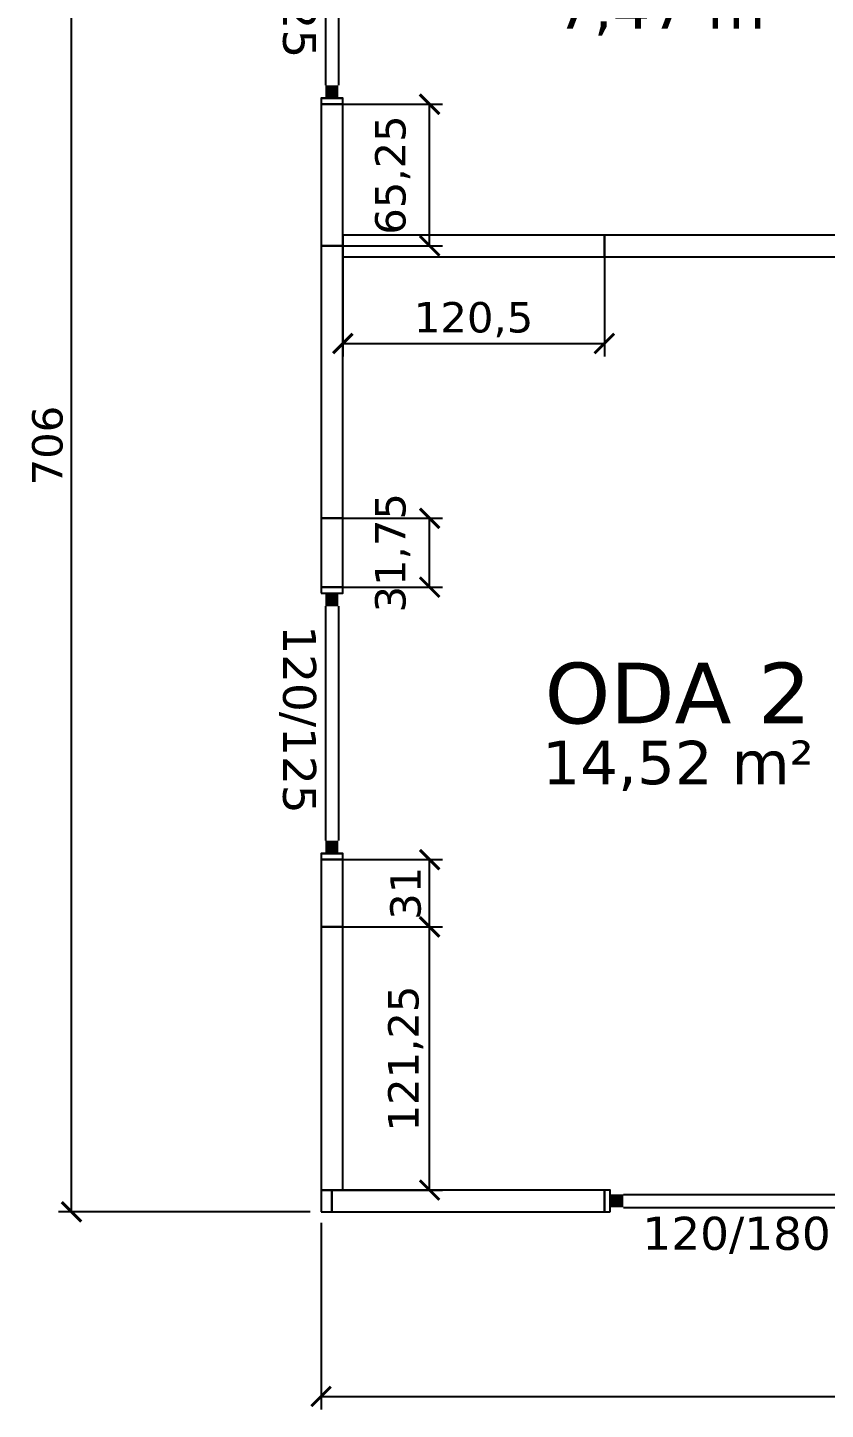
# Model space of a CAD drawing. Header units: centimetres. Extents: x -135 to 4099, y -1176 to 1044.
# Drawn here: x 918 to 1285, y -91 to 546 of the extents above; entities that cross this region are included whole.
import ezdxf
from ezdxf.enums import TextEntityAlignment as Align

# ---------------------------------------------------------------- set-up
doc = ezdxf.new("R2010")
doc.units = ezdxf.units.CM
for name, color, linetype in [('DIS_DUVAR_100', 30, 'Continuous'), ('IC_DUVAR_100', 30, 'Continuous'), ('KOSE_PROFIL_100', 8, 'Continuous'), ('ODA_ADLARI', 7, 'Continuous'), ('OLCULER', 7, 'Continuous'), ('OZEL_PANEL_OLCU_CM', 3, 'Continuous'), ('PENCERE', 10, 'Continuous')]:
    doc.layers.add(name, color=color, linetype=linetype)
doc.styles.add('PORTMAN', font='DejaVuSans.ttf')
doc.styles.get("Standard").update_dxf_attribs({"font": 'DejaVuSans.ttf'})
doc.dimstyles.new('PORTMAN', dxfattribs={"dimtxt": 14, "dimasz": 9, "dimexe": 6, "dimexo": 5, "dimgap": 4, "dimtad": 1, "dimtxsty": 'PORTMAN', "dimblk": 'ARCHTICK', "dimcen": 2.5, "dimazin": 3, "dimtfac": 0.5, "dimtmove": 2, "dimatfit": 3})

# ---------------------------------------------------------------- blocks, each defined once
blk = doc.blocks.new('BOM_I12_1205p0_IC_DOLU')
blk.add_lwpolyline([(0, 0), (10, 0), (10, 120.5), (0, 120.5)], close=True)
blk = doc.blocks.new('BOM_I13_1255p0_IC_DOLU')
blk.add_lwpolyline([(0, 0), (10, 0), (10, 125.5), (0, 125.5)], close=True)
blk = doc.blocks.new('BOM_D01_1255p0_DIS_DOLU')
blk.add_lwpolyline([(0, 0), (10, 0), (10, 125.5), (0, 125.5)], close=True)
blk = doc.blocks.new('kaynak-pencere-120180')
at = {"layer": 'PENCERE', "color": 1}
for p, q in [((53839.87, 6703.82), (53839.87, 6713.82)), ((53845.87, 6711.82), (53953.87, 6711.82)), ((53959.87, 6703.82), (53959.87, 6713.82)), ((53845.87, 6705.82), (53953.87, 6705.82))]:
    blk.add_line(p, q, dxfattribs=at)
for points in [[(53839.87, 6705.82), (53845.87, 6705.82), (53839.87, 6711.82), (53845.87, 6711.82)], [(53959.87, 6705.82), (53953.87, 6705.82), (53959.87, 6711.82), (53953.87, 6711.82)]]:
    blk.add_solid(points, dxfattribs=at)
at = {"layer": 'PENCERE', "color": 0, "lineweight": 25}
blk.add_text('120/180', height=15.217, dxfattribs=at).set_placement((53854.7, 6686.34))
blk = doc.blocks.new('BOM_P02_PENCERE_1200x1800')
at = {"layer": 'PENCERE'}
blk.add_blockref('kaynak-pencere-120180', (0, 0), dxfattribs=at)
blk = doc.blocks.new('BOM_D03_1255p0_DIS_P02')
for points in [[(0, 122.75), (10, 122.75), (10, 125.5), (0, 125.5)], [(0, 0), (10, 0), (10, 2.75), (0, 2.75)]]:
    blk.add_lwpolyline(points, close=True)
at = {"layer": 'PENCERE', "rotation": 270}
blk.add_blockref('BOM_P02_PENCERE_1200x1800', (-6703.823, 53962.624), dxfattribs=at)
blk = doc.blocks.new('BOM_D12_1212p5_DIS_DOLU')
blk.add_lwpolyline([(0, 0), (10, 0), (10, 121.25), (0, 121.25)], close=True)
blk = doc.blocks.new('BOM_D13_310p0_DIS_DOLU')
blk.add_lwpolyline([(0, 0), (10, 0), (10, 31), (0, 31)], close=True)
blk = doc.blocks.new('kaynak-pencere-120x125')
at = {"layer": 'PENCERE', "color": 1}
for p, q in [((53387.01, 8192.86), (53397.01, 8192.86)), ((53389.01, 8186.86), (53389.01, 8078.86)), ((53395.01, 8186.86), (53395.01, 8078.86)), ((53387.01, 8072.86), (53397.01, 8072.86))]:
    blk.add_line(p, q, dxfattribs=at)
for points in [[(53389.01, 8192.86), (53389.01, 8186.86), (53395.01, 8192.86), (53395.01, 8186.86)], [(53389.01, 8072.86), (53389.01, 8078.86), (53395.01, 8072.86), (53395.01, 8078.86)]]:
    blk.add_solid(points, dxfattribs=at)
at = {"layer": 'PENCERE', "color": 0, "lineweight": 25}
blk.add_text('120/125', height=15.217, rotation=270, dxfattribs=at).set_placement((53369.52, 8178.03))
blk = doc.blocks.new('BOM_P04_PENCERE_1200x1250')
at = {"layer": 'PENCERE'}
blk.add_blockref('kaynak-pencere-120x125', (0, 0), dxfattribs=at)
blk = doc.blocks.new('BOM_D09_1255p0_DIS_P120x125')
for points in [[(0, 122.75), (10, 122.75), (10, 125.5), (0, 125.5)], [(0, 0), (10, 0), (10, 2.75), (0, 2.75)]]:
    blk.add_lwpolyline(points, close=True)
at = {"layer": 'PENCERE'}
blk.add_blockref('BOM_P04_PENCERE_1200x1250', (-53387.006, -8070.111), dxfattribs=at)
blk = doc.blocks.new('BOM_D14_317p5_DIS_DOLU')
blk.add_lwpolyline([(0, 0), (10, 0), (10, 31.75), (0, 31.75)], close=True)
blk = doc.blocks.new('BOM_D15_652p5_DIS_DOLU')
blk.add_lwpolyline([(0, 0), (10, 0), (10, 65.25), (0, 65.25)], close=True)
blk = doc.blocks.new('BOM_B02_DIS_KOSE_50x100')
blk.add_lwpolyline([(0, 0), (5, 0), (5, 10), (0, 10)], close=True)
blk = doc.blocks.new('_ARCHTICK')
at = {"color": 0, "linetype": 'BYBLOCK', "const_width": 0.15}
blk.add_lwpolyline([(-0.5, -0.5), (0.5, 0.5)], dxfattribs=at)

msp = doc.modelspace()

# ---------------------------------------------------------------- block references
at = {"layer": 'DIS_DUVAR_100'}
for name, p in [('BOM_D09_1255p0_DIS_P120x125', (1053, 510.25)), ('BOM_D15_652p5_DIS_DOLU', (1053, 445)), ('BOM_D01_1255p0_DIS_DOLU', (1053, 319.5)), ('BOM_D14_317p5_DIS_DOLU', (1053, 287.75)), ('BOM_D09_1255p0_DIS_P120x125', (1053, 162.25)), ('BOM_D13_310p0_DIS_DOLU', (1053, 131.25)), ('BOM_D12_1212p5_DIS_DOLU', (1053, 10))]:
    msp.add_blockref(name, p, dxfattribs=at)
for name, p, rotation in [('BOM_D01_1255p0_DIS_DOLU', (1058, 10), 270), ('BOM_D03_1255p0_DIS_P02', (1309, 0), 90)]:
    msp.add_blockref(name, p, dxfattribs=dict(at, rotation=rotation))
at = {"layer": 'IC_DUVAR_100', "rotation": 270}
for name, p in [('BOM_I12_1205p0_IC_DOLU', (1063, 450)), ('BOM_I13_1255p0_IC_DOLU', (1183.5, 450))]:
    msp.add_blockref(name, p, dxfattribs=at)
at = {"layer": 'KOSE_PROFIL_100'}
msp.add_blockref('BOM_B02_DIS_KOSE_50x100', (1053, 0), dxfattribs=at)

# ---------------------------------------------------------------- texts
at = {"layer": 'ODA_ADLARI', "style": 'PORTMAN'}
for s, height, p in [('7,47 m²', 20, (1214.875, 555)), ('ODA 2', 28, (1217.375, 239)), ('14,52 m²', 20, (1217.375, 207))]:
    msp.add_text(s, height=height, dxfattribs=at).set_placement(p, align=Align.MIDDLE_CENTER)

# ---------------------------------------------------------------- dimensions: what is measured, and where the dimension line sits
at = {"layer": 'OLCULER'}
msp.add_linear_dim(base=(938, 0), p1=(1053, 0), p2=(1053, 706), angle=90, dimstyle='PORTMAN', override={"dimtxt": 14, "dimasz": 9, "dimexe": 6, "dimexo": 5, "dimdec": 2, "dimzin": 8, "dimdsep": 44}, dxfattribs=at).render()
msp.add_linear_dim(base=(1053, -85), p1=(1053, 0), p2=(1806, 0), dimstyle='PORTMAN', override={"dimtxt": 14, "dimasz": 9, "dimexe": 6, "dimexo": 5, "dimdec": 2, "dimzin": 8, "dimdsep": 44}, dxfattribs=at).render()
at = {"layer": 'OZEL_PANEL_OLCU_CM'}
for base, p1, p2 in [((1103, 445), (1053, 445), (1053, 510.25)), ((1103, 287.75), (1053, 287.75), (1053, 319.5)), ((1103, 131.25), (1053, 131.25), (1053, 162.25)), ((1103, 10), (1053, 10), (1053, 131.25))]:
    msp.add_linear_dim(base=base, p1=p1, p2=p2, angle=90, dimstyle='PORTMAN', override={"dimtxt": 14, "dimasz": 9, "dimexe": 6, "dimexo": 5, "dimdec": 2, "dimzin": 8, "dimdsep": 44}, dxfattribs=at).render()
msp.add_linear_dim(base=(1063, 400), p1=(1063, 450), p2=(1183.5, 450), dimstyle='PORTMAN', override={"dimtxt": 14, "dimasz": 9, "dimexe": 6, "dimexo": 5, "dimdec": 2, "dimzin": 8, "dimdsep": 44}, dxfattribs=at).render()

doc.saveas('drawing.dxf')
